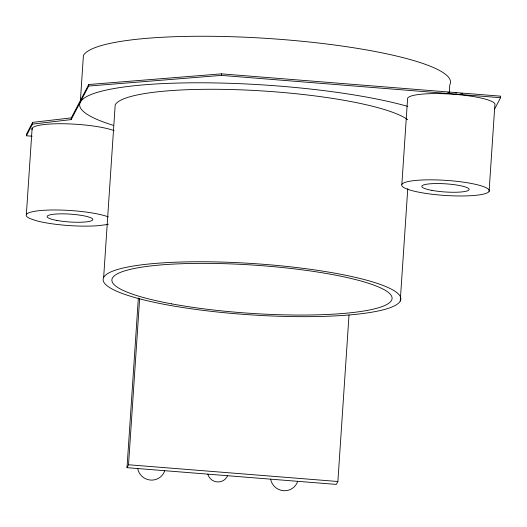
<?xml version="1.0" encoding="UTF-8"?>
<svg xmlns="http://www.w3.org/2000/svg" width="527" height="527" viewBox="0 0 527 527"><rect width="100%" height="100%" fill="white"/><g stroke="black" fill="none" stroke-linecap="round" stroke-linejoin="round"><path stroke-width="0.79" d="M32.16 136.23L26.422 135.768L26.541 134.042L32.615 122.376L71.303 117.877L88.753 84.524L221.524 73.859L500.65 96.171L500.545 97.706L494.471 109.372M26.35 214.575L32.121 128.325M26.422 135.768L32.496 124.102L32.615 122.376M32.496 124.102L71.191 119.596L71.303 117.877M80.302 102.1L83.411 55.519A184.279 31.712 3.8 0 1 282.544 39.532A184.279 31.712 3.8 0 1 449.788 84.807L449.294 92.146M71.191 119.596L88.648 86.053L88.753 84.524M103.654 277.386L115.189 104.886A149.181 25.671 3.8 0 1 251.227 90.301A149.181 25.671 3.8 0 1 407.648 119.682M349.012 315.093L337.879 481.5L336.364 484.412L127.007 467.68L138.351 297.999M127.007 467.68L128.529 464.761L139.655 298.361M88.648 86.053L221.419 75.394L221.524 73.859M401.857 184.43L407.621 98.18A43.873 7.549 3.8 0 1 455.038 94.373A43.873 7.549 3.8 0 1 494.853 105.15L489.089 191.4A43.873 7.549 3.8 0 1 420.375 192.487A43.873 7.549 3.8 0 1 426.949 179.859A43.873 7.549 3.8 0 1 489.089 191.4M400.243 301.088A149.181 25.671 3.8 0 0 188.982 261.84A149.181 25.671 3.8 0 0 166.624 304.784A149.181 25.671 3.8 0 0 400.243 301.088L407.773 188.554M80.414 100.374L81.711 99.465M221.419 75.394L500.545 97.706M128.529 464.761L337.879 481.5M297.623 481.559A14.038 13.794 27.5 0 1 270.667 479.353M227.631 475.644A10.533 10.342 27.5 0 1 219.337 481.882L216.597 481.856A10.533 10.342 27.5 0 1 207.803 474.155M164.694 470.907A14.038 13.794 27.5 0 1 137.731 468.753M447.772 92.357A43.873 7.549 3.8 0 1 449.412 92.442M455.137 92.838A43.873 7.549 3.8 0 1 456.757 92.969M460.796 93.358A43.873 7.549 3.8 0 1 462.396 93.523M32.121 129.649A43.873 7.549 3.8 0 1 63.009 123.746A43.873 7.549 3.8 0 1 114.115 130.663M108.424 224.173A43.873 7.549 3.8 0 1 105.841 224.726L98.121 225.681A43.873 7.549 3.8 0 1 36.442 220.754L30.296 218.692A43.873 7.549 3.8 0 1 50.164 210.029A43.873 7.549 3.8 0 1 108.345 216.913M113.206 125.301A184.279 31.712 3.8 0 1 153.515 84.129A184.279 31.712 3.8 0 1 407.839 106.414M431.923 190.385A23.695 4.078 3.8 0 0 469.023 189.799A23.695 4.078 3.8 0 0 435.473 183.561A23.695 4.078 3.8 0 0 431.923 190.385M56.876 220.444A22.885 3.939 3.8 0 0 92.719 219.878A22.885 3.939 3.8 0 0 60.309 213.857A22.885 3.939 3.8 0 0 56.876 220.444M171.644 303.868A140.399 24.163 3.8 0 0 391.521 300.39A140.399 24.163 3.8 0 0 192.684 263.447A140.399 24.163 3.8 0 0 171.644 303.868"/></g></svg>
